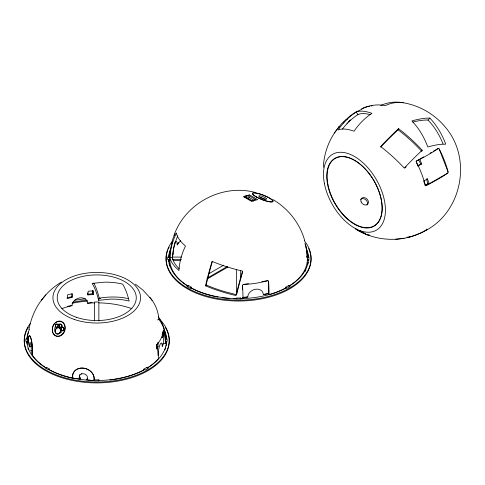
<?xml version="1.0" encoding="UTF-8"?>
<svg xmlns="http://www.w3.org/2000/svg" width="485" height="485" viewBox="0 0 485 485"><rect width="100%" height="100%" fill="white"/><g stroke="black" fill="none" stroke-linecap="round" stroke-linejoin="round"><path stroke-width="0.73" d="M46.045 367.885A68.791 39.715 0 0 1 32.24 354.844A11.009 2.007 85.1 0 0 30.622 337.681A11.009 2.007 85.1 0 0 28.015 342.713L27.978 340.991A68.785 39.709 0 0 1 27.978 339.361L27.997 338.954L25.838 338.954L25.838 341.398L27.997 341.398M187.81 285.986A68.791 39.715 0 0 1 169.798 260.39L169.786 259.117A68.785 39.709 0 0 1 169.786 257.486L169.805 257.08L167.646 257.08L167.646 259.523L169.805 259.523M188.441 286.374L188.447 285.507L188.932 285.804A68.785 39.709 0 0 0 190.926 286.956L191.442 287.235L191.436 288.102A68.791 39.715 0 0 0 218.08 297.087M46.627 367.976L46.633 367.381L47.118 367.678A68.785 39.709 0 0 0 49.118 368.83L49.628 369.109L49.622 369.976A68.791 39.715 0 0 0 72.126 378.13M27.984 339.548L27.997 338.954M172.448 257.674L172.454 257.08L181.487 257.08M49.628 369.164L48.476 369.776L45.481 368.048L46.633 367.381M172.448 259.742L172.454 257.08M169.805 257.08L169.798 257.947A68.791 39.715 0 0 1 169.908 256.613L169.908 256.419A67.451 53.198 24.9 0 1 171.648 244.252L171.866 243.197A66.863 38.6 0 0 1 175.2 233.624M165.494 341.398L165.512 340.991A68.785 39.709 0 0 0 165.512 339.361L165.494 338.954L167.125 338.954L167.125 341.398L165.494 341.398L165.5 342.264A68.791 39.715 0 0 1 165.391 343.598L163.657 343.325L162.239 346.375A8.027 1.697 -81.2 0 0 160.165 344.295A8.027 1.697 -81.2 0 0 158.086 355.329M307.308 259.578L307.326 259.117A68.785 39.709 0 0 0 307.326 257.486L307.308 257.08L308.933 257.08L308.933 259.523L307.308 259.523L307.314 260.39A68.791 39.715 0 0 1 289.296 285.986M323.343 167.246C323.907 153.878 328.563 140.638 336.626 129.95M72.065 297.341L72.356 293.637L67.476 294.935L67.185 298.627L72.065 297.341L71.828 293.946M87.912 294.886L88.197 291.188L93.544 290.903L93.253 294.595L87.912 294.886L87.676 292.934M156.522 345.211L156.867 344.811A66.881 38.612 0 0 0 163.457 330.606L163.548 330.291M425.903 185.67L447.885 172.987L448.079 171.92A66.863 38.6 60 0 0 439.143 148.883L438.343 148.392A67.451 14.253 -21.2 0 1 416.463 161.026L416.36 161.075M28.912 329.606C31.004 318.021 35.817 306.823 43.395 297.76M98.661 300.354A64.141 21.007 -88.7 0 0 92.138 283.416L103.966 282.191A64.754 47.918 -21.1 0 1 122.626 284.125A64.147 21.007 -88.7 0 1 129.155 301.064A64.754 47.918 -21.1 0 0 110.489 299.13L98.661 300.354L99.279 298.19A66.869 21.898 -88.7 0 0 96.745 289.781L96.024 287.89A66.869 21.898 -88.7 0 0 93.823 283.119M242.548 271.085L240.796 277.117A66.869 8.694 -72.3 0 0 236.019 295.559A67.451 23.274 14.9 0 1 211.454 288.193L205.531 285.835A66.875 8.694 -72.3 0 1 212.054 261.36L214.916 262.531A67.451 23.274 14.9 0 0 238.553 270.127M93.878 380.628A11.009 9.039 20.2 0 0 83.475 368.085A11.009 9.039 20.2 0 0 72.871 378.185L80.037 379.015L80.334 378.039A4.232 3.48 20.2 0 1 79.91 374.584M81.632 373.899L81.777 373.492M92.538 380.47L86.712 379.791L87.1 378.821A4.232 3.48 20.2 0 0 87.53 378.227M58.424 333.801A3.256 2.655 -73.1 0 0 58.812 333.595A4.88 3.953 -72 0 0 62.207 330.843L62.341 330.534A1.625 1.34 -79.2 0 0 63.086 327.502M398.064 129.798L398.549 128.658L403.55 132.617A67.451 23.274 45.1 0 1 422.217 150.204L421.732 151.338A64.214 22.158 45.1 0 0 398.064 129.798A63.602 8.269 -47.7 0 0 380.713 147.076M173.994 235.449C185.173 203.221 222.33 183.524 255.255 192.472M171.866 243.197L172.799 241.184M172.496 255.055L173.06 253.837A8.027 1.697 -81.2 0 1 175.14 242.803A8.027 1.697 -81.2 0 1 177.213 244.883A66.142 38.188 0 0 1 180.723 240.633M177.213 244.883L178.347 242.439M156.867 344.811L158.043 342.283M162.287 333.134L163.457 330.606M156.946 348.964L158.043 346.599L158.043 342.998M161.402 337.317L162.287 337.451L163.657 334.504L162.487 334.323M55.429 326.581A1.625 1.34 -68.4 0 1 57.345 324.162A1.625 1.346 -64.9 0 1 57.66 324.423A1.625 1.316 -72 0 1 57.418 326.805A1.625 1.316 -72 0 1 55.46 326.563L55.32 326.823A4.88 3.953 -72 0 0 55.108 331.467A3.256 2.595 -73.1 0 0 55.181 331.922M343.277 123.026L345.593 120.11A67.451 53.198 35.1 0 1 362.053 109.252M156.74 344.502L157.152 346.466L156.8 346.957M337.069 129.38L339.427 126.203L334.341 133.035M205.531 285.835L206.143 285.016A64.147 8.342 -72.3 0 1 212.466 261.245M43.899 297.147C48.742 291.091 54.811 286.059 61.425 282.034M41.383 300.221L45.82 294.801M347.357 122.954L346.969 123.251M412.783 122.111A63.602 20.831 -31.3 0 1 428 120.05L429.886 118.104L431.85 120.274A67.451 49.919 81.1 0 1 444.254 140.407L445.745 144.16L442.096 144.245A66.869 21.898 -31.3 0 0 427.812 146.973A67.451 49.919 81.1 0 0 415.9 125.488L411.953 120.923A66.875 21.898 -31.3 0 1 429.886 118.104M348.4 121.844L348.745 121.505M245.192 197.65A1.061 0.782 -21.1 0 1 245.452 197.201L247.053 195.898A68.609 39.612 -60 0 1 248.459 195.528A55.66 19.206 45.1 0 1 255.565 199.632A68.609 39.612 -60 0 0 254.158 200.002L253.267 200.893M247.053 195.898L245.707 197.237L252.17 200.966M253.4 201.057L254.322 200.135A68.585 39.6 -60 0 0 252.6 200.657M348.915 121.329L349.261 120.995M349.436 120.826L349.794 120.492M349.97 120.328L350.334 120.001L349.861 120.347M242.512 289.624L242.512 285.168L243.337 284.465A66.863 38.6 0 0 0 267.756 280.688L268.581 281.13A67.451 14.253 81.2 0 1 269.048 294.571L269.048 294.619M425.915 230.423C462.49 211.09 472.238 157.51 444.818 126.573C433.832 113.417 417.864 104.627 400.871 102.39A67.451 49.919 81.1 0 0 382.471 104.742L380.701 105.5M143.863 369.164L145.385 369.988L148.38 368.26L146.852 367.381L146.367 367.678A68.785 39.709 0 0 1 144.372 368.83L143.863 369.109L143.869 369.976A68.791 39.715 0 0 1 109.846 380.034M285.671 287.235L287.199 288.114L290.194 286.386L288.666 285.507L288.181 285.804A68.785 39.709 0 0 1 286.186 286.956L285.671 287.235L285.677 288.102A68.791 39.715 0 0 1 269.721 294.577M345.593 120.11L347.787 118.843M188.447 285.507L186.919 286.386L189.914 288.114L191.442 287.235M208.617 273.861L223.646 265.186M207.034 278.232L227.289 266.538M207.028 279.099L227.944 267.023M416.463 161.026L419.21 159.444M423.605 156.904L419.755 159.122L421.629 163.948L417.888 166.106L416.057 161.226M430.013 153.205L431.292 152.466M433.214 151.356L438.343 148.392M425.06 185.258L427.855 183.845L429.298 183.718L427.43 178.892L423.684 181.05L425.497 185.864M421.629 163.948L417.87 165.476M157.552 319.924L158.85 319.409L158.522 316.335A67.451 49.913 -21.1 0 0 151.362 299.227L142.766 289.939L135.357 284.131M367.842 234.982C381.198 240.02 396.093 240.657 409.867 236.995M67.445 297.505L71.828 296.826M87.676 294.377L92.787 293.583L93.253 294.595M67.379 306.344L71.998 305.629A8.027 6.329 -24.9 0 1 79.752 297.875A8.027 6.329 -24.9 0 1 87.506 303.228A66.142 38.188 0 0 1 94.63 302.87M87.506 303.228L92.126 302.513M243.337 284.465L248.52 283.664M261.839 281.603L267.756 280.688M242.512 297.796L247.793 296.984A8.027 6.329 -24.9 0 1 255.546 289.23A8.027 6.329 -24.9 0 1 263.306 294.583L268.581 293.764L269.048 294.771M29.627 346.836A4.232 0.77 85.1 0 1 29.943 342.513A4.232 0.77 85.1 0 1 31.064 345.732A4.232 0.77 85.1 0 1 30.967 350.685L32.41 354.826A11.009 2.007 85.1 0 0 30.791 337.669A11.009 2.007 85.1 0 0 28.185 342.695L29.627 346.836L31.307 346.611M395.681 239.281L399.501 238.844M400.216 238.747L404.144 238.299M31.713 350.613L30.967 350.685M365.714 233.618L365.296 233.521M427.43 178.892L426.533 178.971L427.855 183.845M172.454 259.523L181.487 259.523M187.689 285.944A69.846 40.328 0 0 1 168.738 259.523L168.738 260.39L169.798 260.39M177.777 235.91A64.141 55.805 -34.6 0 0 172.514 257.717L173.169 260.384L180.729 260.39M307.314 260.39L308.933 260.39M45.881 367.818A69.846 40.328 0 0 1 26.93 341.398L26.93 342.264L27.984 342.264M165.5 342.264L166.561 342.264L166.561 341.398A69.846 40.328 0 0 1 147.61 367.818M169.926 257.402A67.451 23.274 14.9 0 0 175.934 267.684L178.959 270.497A66.875 58.182 -34.6 0 1 185.488 246.022L183.936 244.646A67.451 23.274 14.9 0 1 176.776 234.461L176.455 232.927L174 238.553A66.869 58.176 -34.6 0 0 169.926 257.402L172.514 257.717M157.152 346.466L158.043 346.599M128.683 298.645L123.845 297.76A67.451 49.913 -21.1 0 0 99.279 298.19M236.256 294.656L224.81 291.667A64.754 22.346 14.9 0 1 206.143 285.016M242.045 270.969L241.3 270.8M240.802 270.678L240.299 270.557M239.802 270.436L239.056 270.254M364.944 233.382L364.253 233.061M360.579 231.133L360.476 231.078A4.88 0.485 25.9 0 0 363.107 232.394M360.106 230.896L359.706 230.69M247.198 198.098A65.954 38.079 -60 0 1 249.26 197.613L254.328 200.438M363.974 232.909L363.404 232.582M272.952 199.596C288.296 208.532 299.972 223.494 304.725 240.608M356.123 112.047A67.451 23.274 45.1 0 1 368.03 112.108L371.983 113.32A66.875 58.182 -85.4 0 0 354.05 131.211L352.08 130.556A67.451 23.274 45.1 0 0 339.682 129.446L338.19 129.938A66.869 58.176 -85.4 0 1 345.575 120.783L347.569 118.807A66.869 58.176 -85.4 0 1 356.123 112.047L358.003 114.545A64.214 22.158 45.1 0 1 370.528 114.733M158.298 316.717L159.365 318.263A67.451 49.913 -21.1 0 1 165.373 336.347A66.869 44.972 -22.2 0 0 163.797 328.49L163.081 326.605A66.869 44.972 -22.2 0 0 158.85 319.409M418.628 159.844L420.737 164.027M439.143 148.883L448.079 171.92M248.459 195.528L249.26 197.613M246.841 195.813A68.585 39.6 -60 0 0 245.119 196.334L245.452 197.201M173.169 260.384L174.115 262.397A64.754 22.346 14.9 0 0 179.171 268.69M306.756 256.48L307.114 257.517A11.009 2.007 85.1 0 0 305.198 244.179M163.639 330.631L163.657 330.697A67.451 53.198 24.9 0 1 165.391 343.598M307.308 257.08L307.314 257.947L307.284 257.493A11.009 2.007 85.1 0 0 304.841 243.064M165.494 338.954L165.5 339.548M288.666 285.562L288.672 286.374M146.852 367.381L146.858 367.976M308.375 260.39L308.375 259.523A69.846 40.328 0 0 1 289.418 285.944M286.429 288.533L286.429 287.672A69.846 40.328 0 0 1 240.675 298.614M268.581 281.13L268.581 293.764M240.675 270.248L240.675 279.239M236.437 269.496L236.437 294.34M190.684 288.533L190.684 287.672A69.846 40.328 0 0 0 236.437 298.614M171.648 244.252L171.648 247.223M163.657 330.697L163.657 343.325M162.287 333.85L162.287 337.451M156.673 348.915L156.673 345.744A67.451 53.198 24.9 0 1 158.407 358.645A68.791 39.715 0 0 1 147.519 367.836M98.861 320.858L98.861 302.016L96.8 301.997L94.63 302.016L94.63 320.858M92.787 291.048L92.787 293.583M398.549 128.658A66.875 8.694 -47.7 0 0 380.616 146.549L383.059 148.446A67.451 23.274 45.1 0 1 401.459 165.118L404.284 168.095A66.869 8.694 -47.7 0 1 412.632 159.498L414.62 157.516A66.869 8.694 -47.7 0 1 422.217 150.204M404.957 168.01A63.596 8.269 -47.7 0 1 406.115 166.798M342.422 129.095A63.596 55.326 -85.4 0 1 358.003 114.545M403.314 102.765A66.875 44.978 82.2 0 0 385.387 105.584L380.379 104.978A67.451 49.919 81.1 0 0 361.719 108.816A66.869 44.972 82.2 0 1 369.661 106.185M371.08 105.96A66.869 44.972 82.2 0 1 372.147 105.833M428 120.05A64.214 47.518 81.1 0 1 443.041 143.93M360.628 199.414A4.232 3.298 41.7 0 1 365.866 199.868A4.232 3.298 41.7 0 1 366.963 205.016M426.903 229.12A11.009 1.534 -21.6 0 1 417.949 234.091A11.009 1.534 -21.6 0 1 406.988 237.238M426.994 229.181A11.009 1.534 -21.6 0 1 418.525 234.037A11.009 1.534 -21.6 0 1 407.236 237.401M338.542 127.888A66.881 38.612 60 0 1 344.877 120.747M416.282 161.972A66.881 38.612 60 0 1 425.29 185.185M447.885 172.987A67.451 14.253 -21.2 0 1 426 185.616M369.255 234.989A7.821 0.77 25.9 0 1 361.58 232.303A7.633 0.77 25.9 0 1 355.754 228.393M355.741 228.35A7.821 0.77 25.9 0 0 361.58 232.303A7.633 0.77 25.9 0 0 369.085 234.952M168.738 257.08A69.846 40.328 0 0 1 170.902 248.271M305.926 247.659A69.846 40.328 0 0 1 308.375 257.08M308.193 262.306A69.846 40.328 0 0 1 307.854 264.216M305.926 269.812A69.846 40.328 0 0 1 304.992 271.612M169.75 266.107A69.846 40.328 0 0 1 169.016 262.943M168.841 261.67A69.846 40.328 0 0 1 168.738 260.39M168.78 257.305A69.846 40.328 0 0 1 170.393 250.363M174.812 242.682A69.846 40.328 0 0 1 175.709 241.572M306.72 250.363A69.846 40.328 0 0 1 308.333 257.305M242.209 298.827A68.791 39.715 0 0 1 240.675 298.863M236.437 298.863A68.791 39.715 0 0 1 233.679 298.784M229.55 298.542A68.791 39.715 0 0 1 222.075 297.729M242.512 285.168A67.451 14.253 81.2 0 1 242.979 298.602M244.937 197.013A1.237 0.509 7 0 1 245.155 196.358M252.552 200.626A1.237 0.588 12.4 0 1 250.939 200.481M244.986 197.007A58.885 20.322 45.1 0 1 250.975 200.463M236.819 293.971A64.141 8.336 -72.3 0 1 242.736 271.721M259.73 197.401A4.232 0.879 21.4 0 1 265.156 199.584M268.86 293.11A66.142 38.188 0 0 1 263.306 294.583M247.793 296.984A66.142 38.188 0 0 1 243.052 297.269M172.563 256.571A66.142 38.188 0 0 1 173.06 253.837M304.253 240.608A72.495 41.855 0 0 1 239.572 300.154A72.495 41.855 0 0 1 172.023 241.682M308.666 248.52A72.495 41.855 0 0 1 240.402 301.009A72.495 41.855 0 0 1 167.598 250.593M168.143 249.205A72.495 41.855 0 0 1 169.113 247.15M166.561 342.264A69.846 40.328 0 0 1 166.046 346.09M165.555 347.981A69.846 40.328 0 0 1 164.906 349.849M28.579 349.849A69.846 40.328 0 0 1 27.936 347.981M27.105 344.18A69.846 40.328 0 0 1 26.93 342.264M26.972 339.179A69.846 40.328 0 0 1 28.579 332.237M72.132 303.301A69.846 40.328 0 0 1 87.342 301.082M164.118 330.4A69.846 40.328 0 0 1 166.519 339.179M144.615 369.546A69.846 40.328 0 0 1 98.861 380.489M94.63 380.489A69.846 40.328 0 0 1 48.876 369.546M26.93 338.954A69.846 40.328 0 0 1 29.373 329.533M72.738 302.307A69.846 40.328 0 0 1 87.342 300.215M164.118 329.533A69.846 40.328 0 0 1 166.561 338.954M159.147 318.875A72.495 41.855 0 0 1 101.292 381.95A72.495 41.855 0 0 1 30.215 323.556M74.757 300.294A72.495 41.855 0 0 1 85.56 298.827M98.995 298.342A72.495 41.855 0 0 1 100.492 298.378M165.167 327.211A72.495 41.855 0 0 1 96.745 382.895A72.495 41.855 0 0 1 28.324 327.211M149.81 297.299A66.875 44.978 -22.2 0 1 152.017 300.482M28.027 339.185A68.791 39.715 0 0 1 28.379 336.632M165.112 336.632A68.791 39.715 0 0 1 165.458 339.185M80.037 379.015A4.232 3.48 20.2 0 1 80.631 374.347A4.232 3.48 20.2 0 1 86.203 374.996A4.232 3.48 20.2 0 1 86.712 379.791M92.502 293.861A67.451 14.253 81.2 0 1 92.732 290.436M57.654 324.429A4.88 3.953 -72 0 1 60.11 324.162A1.625 1.328 -71.1 0 1 61.559 324.992A4.88 3.953 -72 0 1 62.729 327.357A1.625 1.303 -67.1 0 1 63.098 327.49M62.341 330.534A1.625 1.316 -72 0 1 61.055 328.909A1.625 1.316 -72 0 1 62.729 327.357M61.553 324.998A1.625 1.316 -72 0 1 60.637 327.193A1.625 1.316 -72 0 1 58.958 326.217A1.625 1.316 -72 0 1 60.11 324.162M31.282 346.302A4.232 0.77 85.1 0 1 31.24 344.138M162.736 343.641A66.142 38.188 0 0 1 162.239 346.375M80.334 378.039A66.142 38.188 0 0 1 78.994 377.827M61.783 308.624A66.142 38.188 0 0 1 71.998 305.629M98.861 302.87A66.142 38.188 0 0 1 131.811 308.66M72.841 378.282A11.009 9.039 20.2 0 1 83.25 368.157A11.009 9.039 20.2 0 1 93.926 380.416M240.675 297.996L239.966 298.008A68.785 39.709 0 0 1 237.147 298.008L236.437 297.996L236.437 298.936L240.675 298.936L240.675 297.996M98.861 379.87L98.158 379.882A68.785 39.709 0 0 1 95.333 379.882L94.63 379.87L94.63 380.81L98.861 380.81L98.861 379.87M249.775 195.018L249.532 194.897A68.543 39.576 -60 0 0 243.379 196.625L251.612 201.378A68.543 39.576 -60 0 1 257.765 199.65L249.775 195.018M324.368 183.354A43.808 25.293 60 0 0 375.869 230.46A43.808 25.293 60 0 0 363.15 162.936A43.808 25.293 60 0 0 324.368 183.354M327.611 184.567A39.158 22.607 60 0 0 373.747 226.325A39.158 22.607 60 0 0 362.022 165.858A39.158 22.607 60 0 0 327.611 184.567M327.927 184.518A38.933 22.48 60 0 0 373.796 226.04A38.933 22.48 60 0 0 362.137 165.918A38.933 22.48 60 0 0 327.927 184.518M361.119 201.936A4.232 3.298 41.7 0 0 367.745 204.149A4.232 3.298 41.7 0 0 365.017 197.771A4.232 3.298 41.7 0 0 361.119 201.936M260.403 197.371A4.232 0.879 21.4 0 0 266.647 199.026A4.232 0.879 21.4 0 0 261.082 196.007A4.232 0.879 21.4 0 0 260.403 197.371M256.717 197.219A11.009 2.286 21.4 0 0 272.94 201.517A11.009 2.286 21.4 0 0 258.469 193.667A11.009 2.286 21.4 0 0 256.717 197.219M256.777 197.068A11.009 2.286 21.4 0 0 273 201.36A11.009 2.286 21.4 0 0 258.529 193.509A11.009 2.286 21.4 0 0 256.777 197.068M74.472 319.512A43.808 25.293 0 0 0 140.547 297.984A43.808 25.293 0 0 0 75.211 275.71A43.808 25.293 0 0 0 74.472 319.512M62.723 334.201A7.821 6.347 -72 0 0 61.231 321.306A7.821 6.347 -72 0 0 52.313 330.673A7.821 6.347 -72 0 0 62.723 334.201M63.323 330.218A1.625 1.316 -72 0 0 63.177 327.49A1.625 1.316 -72 0 0 61.225 329.297A1.625 1.316 -72 0 0 63.323 330.218M61.207 326.987A1.625 1.316 -72 0 0 61.061 324.265A1.625 1.316 -72 0 0 59.115 326.065A1.625 1.316 -72 0 0 61.207 326.987M57.569 326.896A1.625 1.316 -72 0 0 57.424 324.174A1.625 1.316 -72 0 0 55.472 325.975A1.625 1.316 -72 0 0 57.569 326.896M59.473 333.298A3.256 2.637 -72 0 0 59.188 327.848A3.256 2.637 -72 0 0 55.284 331.455A3.256 2.637 -72 0 0 59.473 333.298M59.388 333.146A3.256 2.637 -72 0 0 58.897 327.745A3.256 2.637 -72 0 0 55.114 331.534A3.256 2.637 -72 0 0 59.388 333.146M62.413 334.165A7.633 6.184 -72.2 0 0 61.086 321.543A7.633 6.184 -72.2 0 0 52.319 330.582A7.633 6.184 -72.2 0 0 62.413 334.165M76.697 317.396A39.521 22.819 0 0 0 136.267 297.929A39.521 22.819 0 0 0 77.273 277.881A39.521 22.819 0 0 0 76.697 317.396"/></g></svg>
